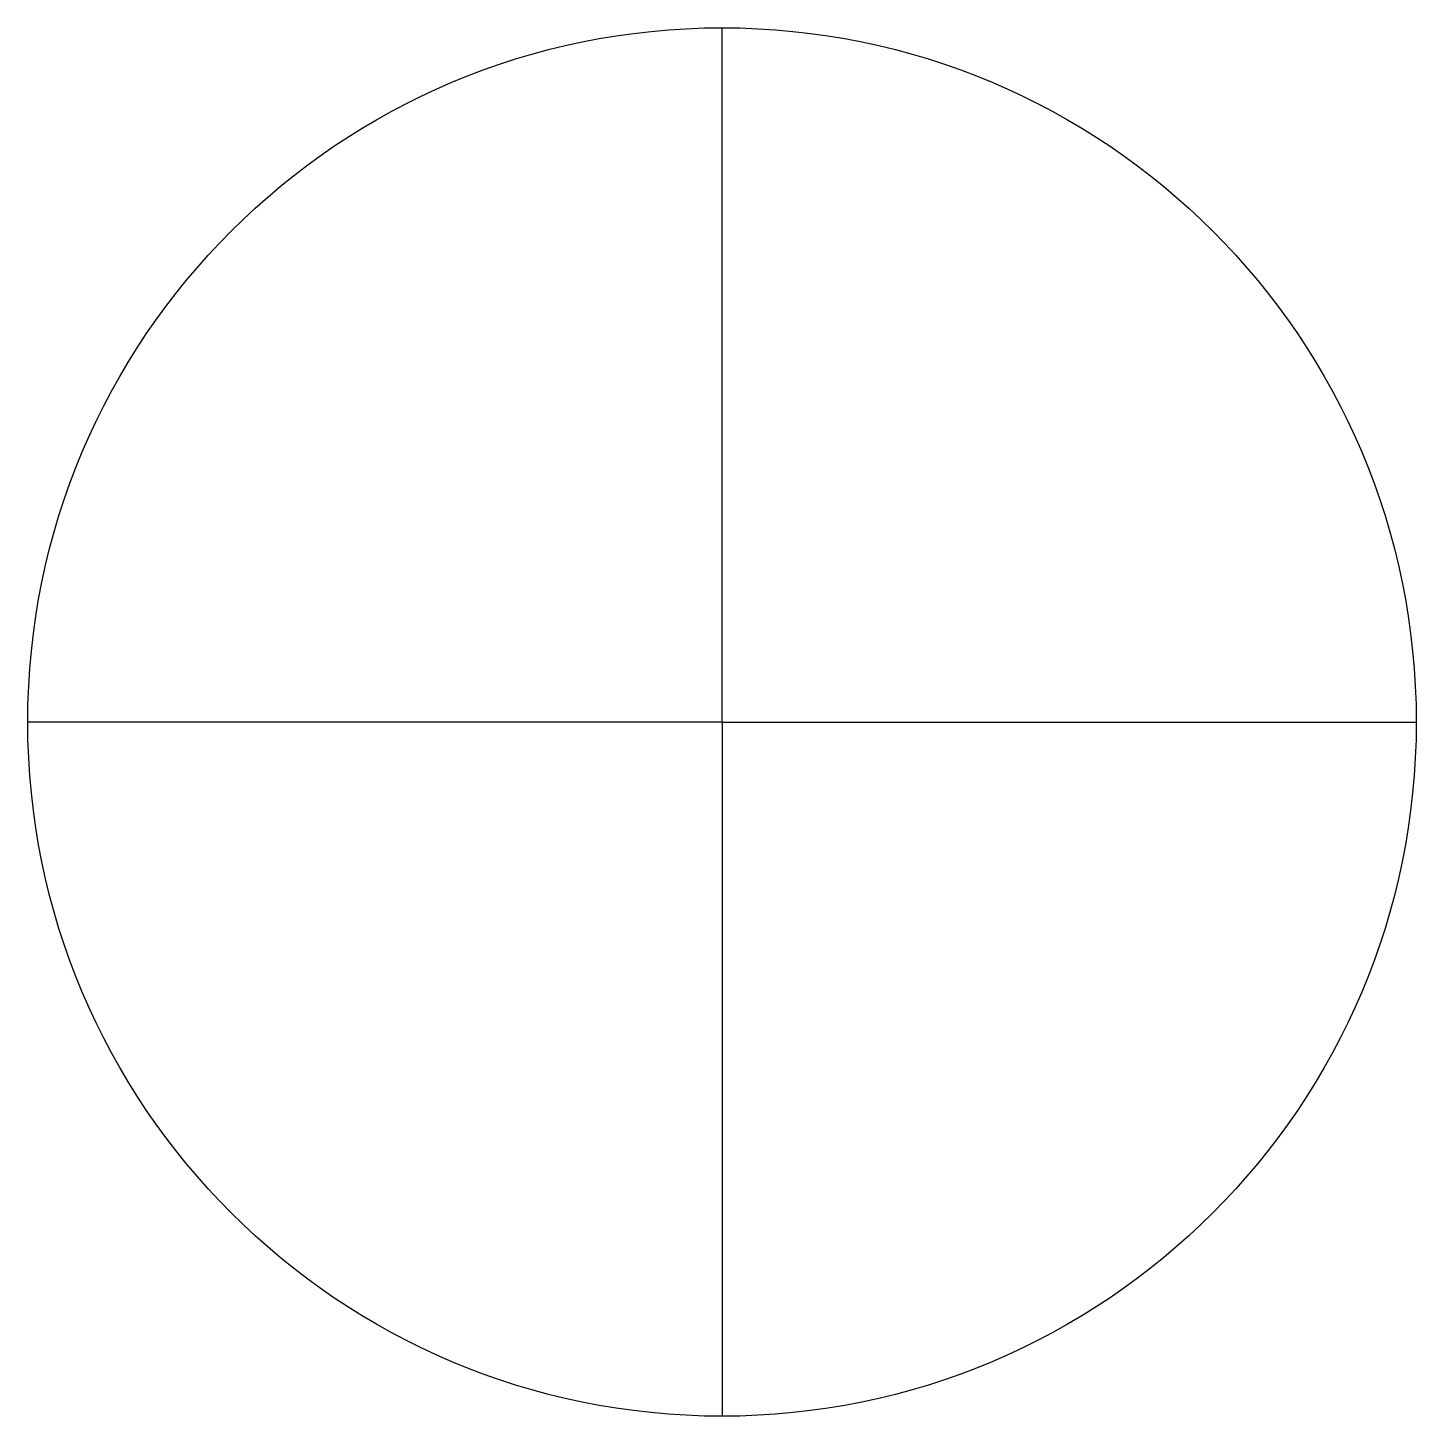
# Model space of a CAD drawing. Header units: millimetres. Extents: x -57 to 57, y -57 to 57.
import ezdxf

# ---------------------------------------------------------------- set-up
doc = ezdxf.new("R2010")
doc.units = ezdxf.units.MM
doc.layers.get('0').update_dxf_attribs({"linetype": 'CONTINUOUS'})

msp = doc.modelspace()

# ---------------------------------------------------------------- linework, layer by layer
for q in [(0, 57.3), (-57.3, 0), (0, -57.3), (57.3, 0)]:
    msp.add_line((0, 0), q)
msp.add_circle((0, 0), 57.3)
msp.add_point((0, 0))

doc.saveas('drawing.dxf')
